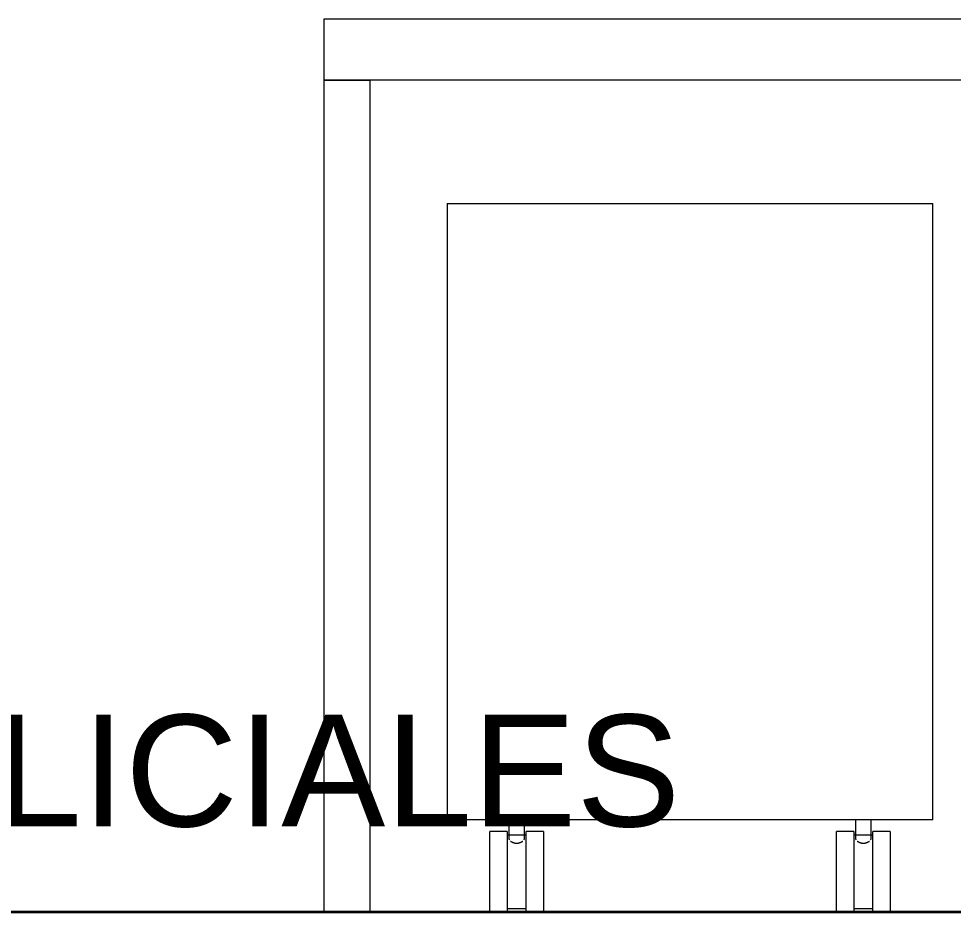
# Model space of a CAD drawing. Header units: inches. Extents: x -6 to 158, y 10 to 161.
# Drawn here: x 24.361 to 25.132, y 32.263 to 32.999 of the extents above; entities that cross this region are included whole.
import ezdxf

# ---------------------------------------------------------------- set-up
doc = ezdxf.new("R2010")
doc.units = ezdxf.units.IN
doc.header["$MEASUREMENT"] = 0
doc.linetypes.add('DASHED2', pattern=[9.525, 6.35, -3.175])
doc.layers.add('A-FLOR', color=5, linetype='Continuous', lineweight=9)
doc.layers.add('I-FURN-PNLS', color=2, linetype='Continuous', lineweight=9)
doc.layers.add('Proy', color=1, linetype='DASHED2')
doc.layers.add('TEXTO', color=2, linetype='Continuous')
doc.styles.add('style1', font='micross.ttf')

# ---------------------------------------------------------------- blocks, each defined once
blk = doc.blocks.new('Haworth_Compsose-Pedestal - 24_ Depth_ Linear Pull-369741-Section 1')
at = {"layer": 'I-FURN-PNLS', "color": 251}
for p, q in [((-9633.96, 584.2), (-9233.91, 584.2)), ((-9633.96, 584.2), (-9633.96, 76.2)), ((-9233.91, 76.2), (-9233.91, 584.2)), ((-9233.91, 76.2), (-9633.96, 76.2)), ((-9583.16, 76.2), (-9583.16, 63.4)), ((-9583.16, 76.2), (-9583.16, 60.85)), ((-9570.46, 63.5), (-9570.46, 76.2)), ((-9570.46, 60.85), (-9570.46, 76.2)), ((-9297.41, 76.2), (-9297.41, 63.5)), ((-9297.41, 76.2), (-9297.41, 60.85)), ((-9284.71, 63.4), (-9284.71, 76.2)), ((-9284.71, 60.85), (-9284.71, 76.2)), ((-9584.75, 66.67), (-9599.03, 66.67)), ((-9599.03, 33.34), (-9599.03, 66.67)), ((-9584.75, 66.67), (-9584.75, 33.34)), ((-9568.87, 63.5), (-9584.75, 63.5)), ((-9554.58, 66.67), (-9568.87, 66.67)), ((-9568.87, 33.34), (-9568.87, 66.67)), ((-9554.58, 66.67), (-9554.58, 33.34)), ((-9299, 66.67), (-9313.28, 66.67)), ((-9313.28, 33.34), (-9313.28, 66.67)), ((-9299, 66.67), (-9299, 33.34)), ((-9283.12, 63.5), (-9299, 63.5)), ((-9268.83, 66.67), (-9283.12, 66.67)), ((-9283.12, 33.34), (-9283.12, 66.67)), ((-9268.83, 66.67), (-9268.83, 33.34)), ((-9599.03, 0), (-9599.03, 33.34)), ((-9584.75, 33.34), (-9584.75, 0)), ((-9568.87, 0), (-9568.87, 33.34)), ((-9554.58, 33.34), (-9554.58, 0)), ((-9313.28, 0), (-9313.28, 33.34)), ((-9299, 33.34), (-9299, 0)), ((-9283.12, 0), (-9283.12, 33.34)), ((-9268.83, 33.34), (-9268.83, 0)), ((-9584.75, 3.17), (-9568.87, 3.17)), ((-9299, 3.17), (-9283.12, 3.17)), ((-9599.03, 0), (-9584.75, 0)), ((-9568.87, 0), (-9554.58, 0)), ((-9313.28, 0), (-9299, 0)), ((-9283.12, 0), (-9268.83, 0))]:
    blk.add_line(p, q, dxfattribs=at)
for points, knots in [([(-9583.16, 60.85), (-9583.16, 60.68), (-9583.11, 60.42), (-9582.96, 60.06), (-9582.86, 59.89), (-9582.8, 59.8)], [0, 0, 0, 0, 0.0555556, 0.0833333, 0.1111111, 0.1111111, 0.1111111, 0.1111111]), ([(-9581.77, 58.69), (-9581.71, 58.65), (-9581.6, 58.56), (-9581.36, 58.39), (-9581.03, 58.17), (-9580.68, 57.96), (-9580.38, 57.81), (-9580.14, 57.71), (-9579.9, 57.61), (-9579.56, 57.48), (-9579.13, 57.33), (-9578.57, 57.17), (-9578, 57.07), (-9577.41, 57.01), (-9576.81, 56.99), (-9576.21, 57.01), (-9575.62, 57.07), (-9575.05, 57.17), (-9574.49, 57.33), (-9573.97, 57.51), (-9573.55, 57.67), (-9573.24, 57.81), (-9572.94, 57.96), (-9572.59, 58.17), (-9572.26, 58.39), (-9572.02, 58.56), (-9571.91, 58.65), (-9571.85, 58.69)], [0.2222222, 0.2222222, 0.2222222, 0.2222222, 0.2361111, 0.25, 0.2777778, 0.3055556, 0.3194444, 0.3333333, 0.3472222, 0.3611111, 0.3888889, 0.4166667, 0.4444444, 0.4722222, 0.5, 0.5277778, 0.5555556, 0.5833333, 0.6111111, 0.6388889, 0.6666667, 0.6805556, 0.6944444, 0.7222222, 0.75, 0.7638889, 0.7777778, 0.7777778, 0.7777778, 0.7777778]), ([(-9297.41, 60.85), (-9297.41, 60.68), (-9297.36, 60.42), (-9297.21, 60.06), (-9297.11, 59.89), (-9297.05, 59.8)], [0, 0, 0, 0, 0.0555556, 0.0833333, 0.1111111, 0.1111111, 0.1111111, 0.1111111]), ([(-9296.02, 58.69), (-9295.96, 58.65), (-9295.85, 58.56), (-9295.61, 58.39), (-9295.28, 58.17), (-9294.93, 57.96), (-9294.63, 57.81), (-9294.39, 57.71), (-9294.15, 57.61), (-9293.81, 57.48), (-9293.37, 57.33), (-9292.82, 57.17), (-9292.25, 57.07), (-9291.66, 57.01), (-9291.06, 56.99), (-9290.46, 57.01), (-9289.87, 57.07), (-9289.3, 57.17), (-9288.74, 57.33), (-9288.22, 57.51), (-9287.8, 57.67), (-9287.49, 57.81), (-9287.19, 57.96), (-9286.84, 58.17), (-9286.51, 58.39), (-9286.27, 58.56), (-9286.16, 58.65), (-9286.1, 58.69)], [0.2222222, 0.2222222, 0.2222222, 0.2222222, 0.2361111, 0.25, 0.2777778, 0.3055556, 0.3194444, 0.3333333, 0.3472222, 0.3611111, 0.3888889, 0.4166667, 0.4444444, 0.4722222, 0.5, 0.5277778, 0.5555556, 0.5833333, 0.6111111, 0.6388889, 0.6666667, 0.6805556, 0.6944444, 0.7222222, 0.75, 0.7638889, 0.7777778, 0.7777778, 0.7777778, 0.7777778])]:
    blk.add_open_spline(points, degree=3, knots=knots, dxfattribs=at)
for points in [[(-9570.82, 59.8), (-9570.7, 59.98), (-9570.52, 60.33), (-9570.46, 60.68), (-9570.46, 60.85)], [(-9285.07, 59.8), (-9284.95, 59.98), (-9284.77, 60.33), (-9284.71, 60.68), (-9284.71, 60.85)]]:
    blk.add_open_spline(points, degree=3, dxfattribs=at)
blk = doc.blocks.new('Haworth_Worksurface_Compose-Convergent_Rectangular - 30_ x 60_-369739-Section 1')
at = {"layer": 'I-FURN-PNLS', "color": 251}
for p, q in [((-9735.56, 736.6), (-8313.16, 736.6)), ((-9735.56, 685.8), (-9735.56, 736.6)), ((-9735.56, 685.8), (-9697.46, 685.8)), ((-9735.56, 0), (-9735.56, 685.8)), ((-8313.16, 685.8), (-9735.56, 685.8)), ((-9697.46, 0), (-9697.46, 685.8)), ((-9697.46, 0), (-9735.56, 0))]:
    blk.add_line(p, q, dxfattribs=at)

msp = doc.modelspace()

# ---------------------------------------------------------------- linework, layer by layer
at = {"layer": 'A-FLOR', "lineweight": 35}
msp.add_line((34.59831, 32.26252), (16.24379, 32.26252), dxfattribs=at)
at = {"layer": 'Proy', "ltscale": 0.75}
msp.add_line((15.95049, 32.26252), (39.93369, 32.26252), dxfattribs=at)

# ---------------------------------------------------------------- block references
at = {"layer": 'I-FURN-PNLS', "xscale": 0.000999999999999, "yscale": 0.000999999999999, "zscale": 0.000999999999999}
for name in ['Haworth_Worksurface_Compose-Convergent_Rectangular - 30_ x 60_-369739-Section 1', 'Haworth_Compsose-Pedestal - 24_ Depth_ Linear Pull-369741-Section 1']:
    msp.add_blockref(name, (34.34841, 32.26252), dxfattribs=at)

# ---------------------------------------------------------------- texts
at = {"layer": 'TEXTO', "style": 'style1'}
msp.add_text('INFORMES POLICIALES', height=0.0921108, dxfattribs=at).set_placement((23.44087, 32.33331))

doc.saveas('drawing.dxf')
